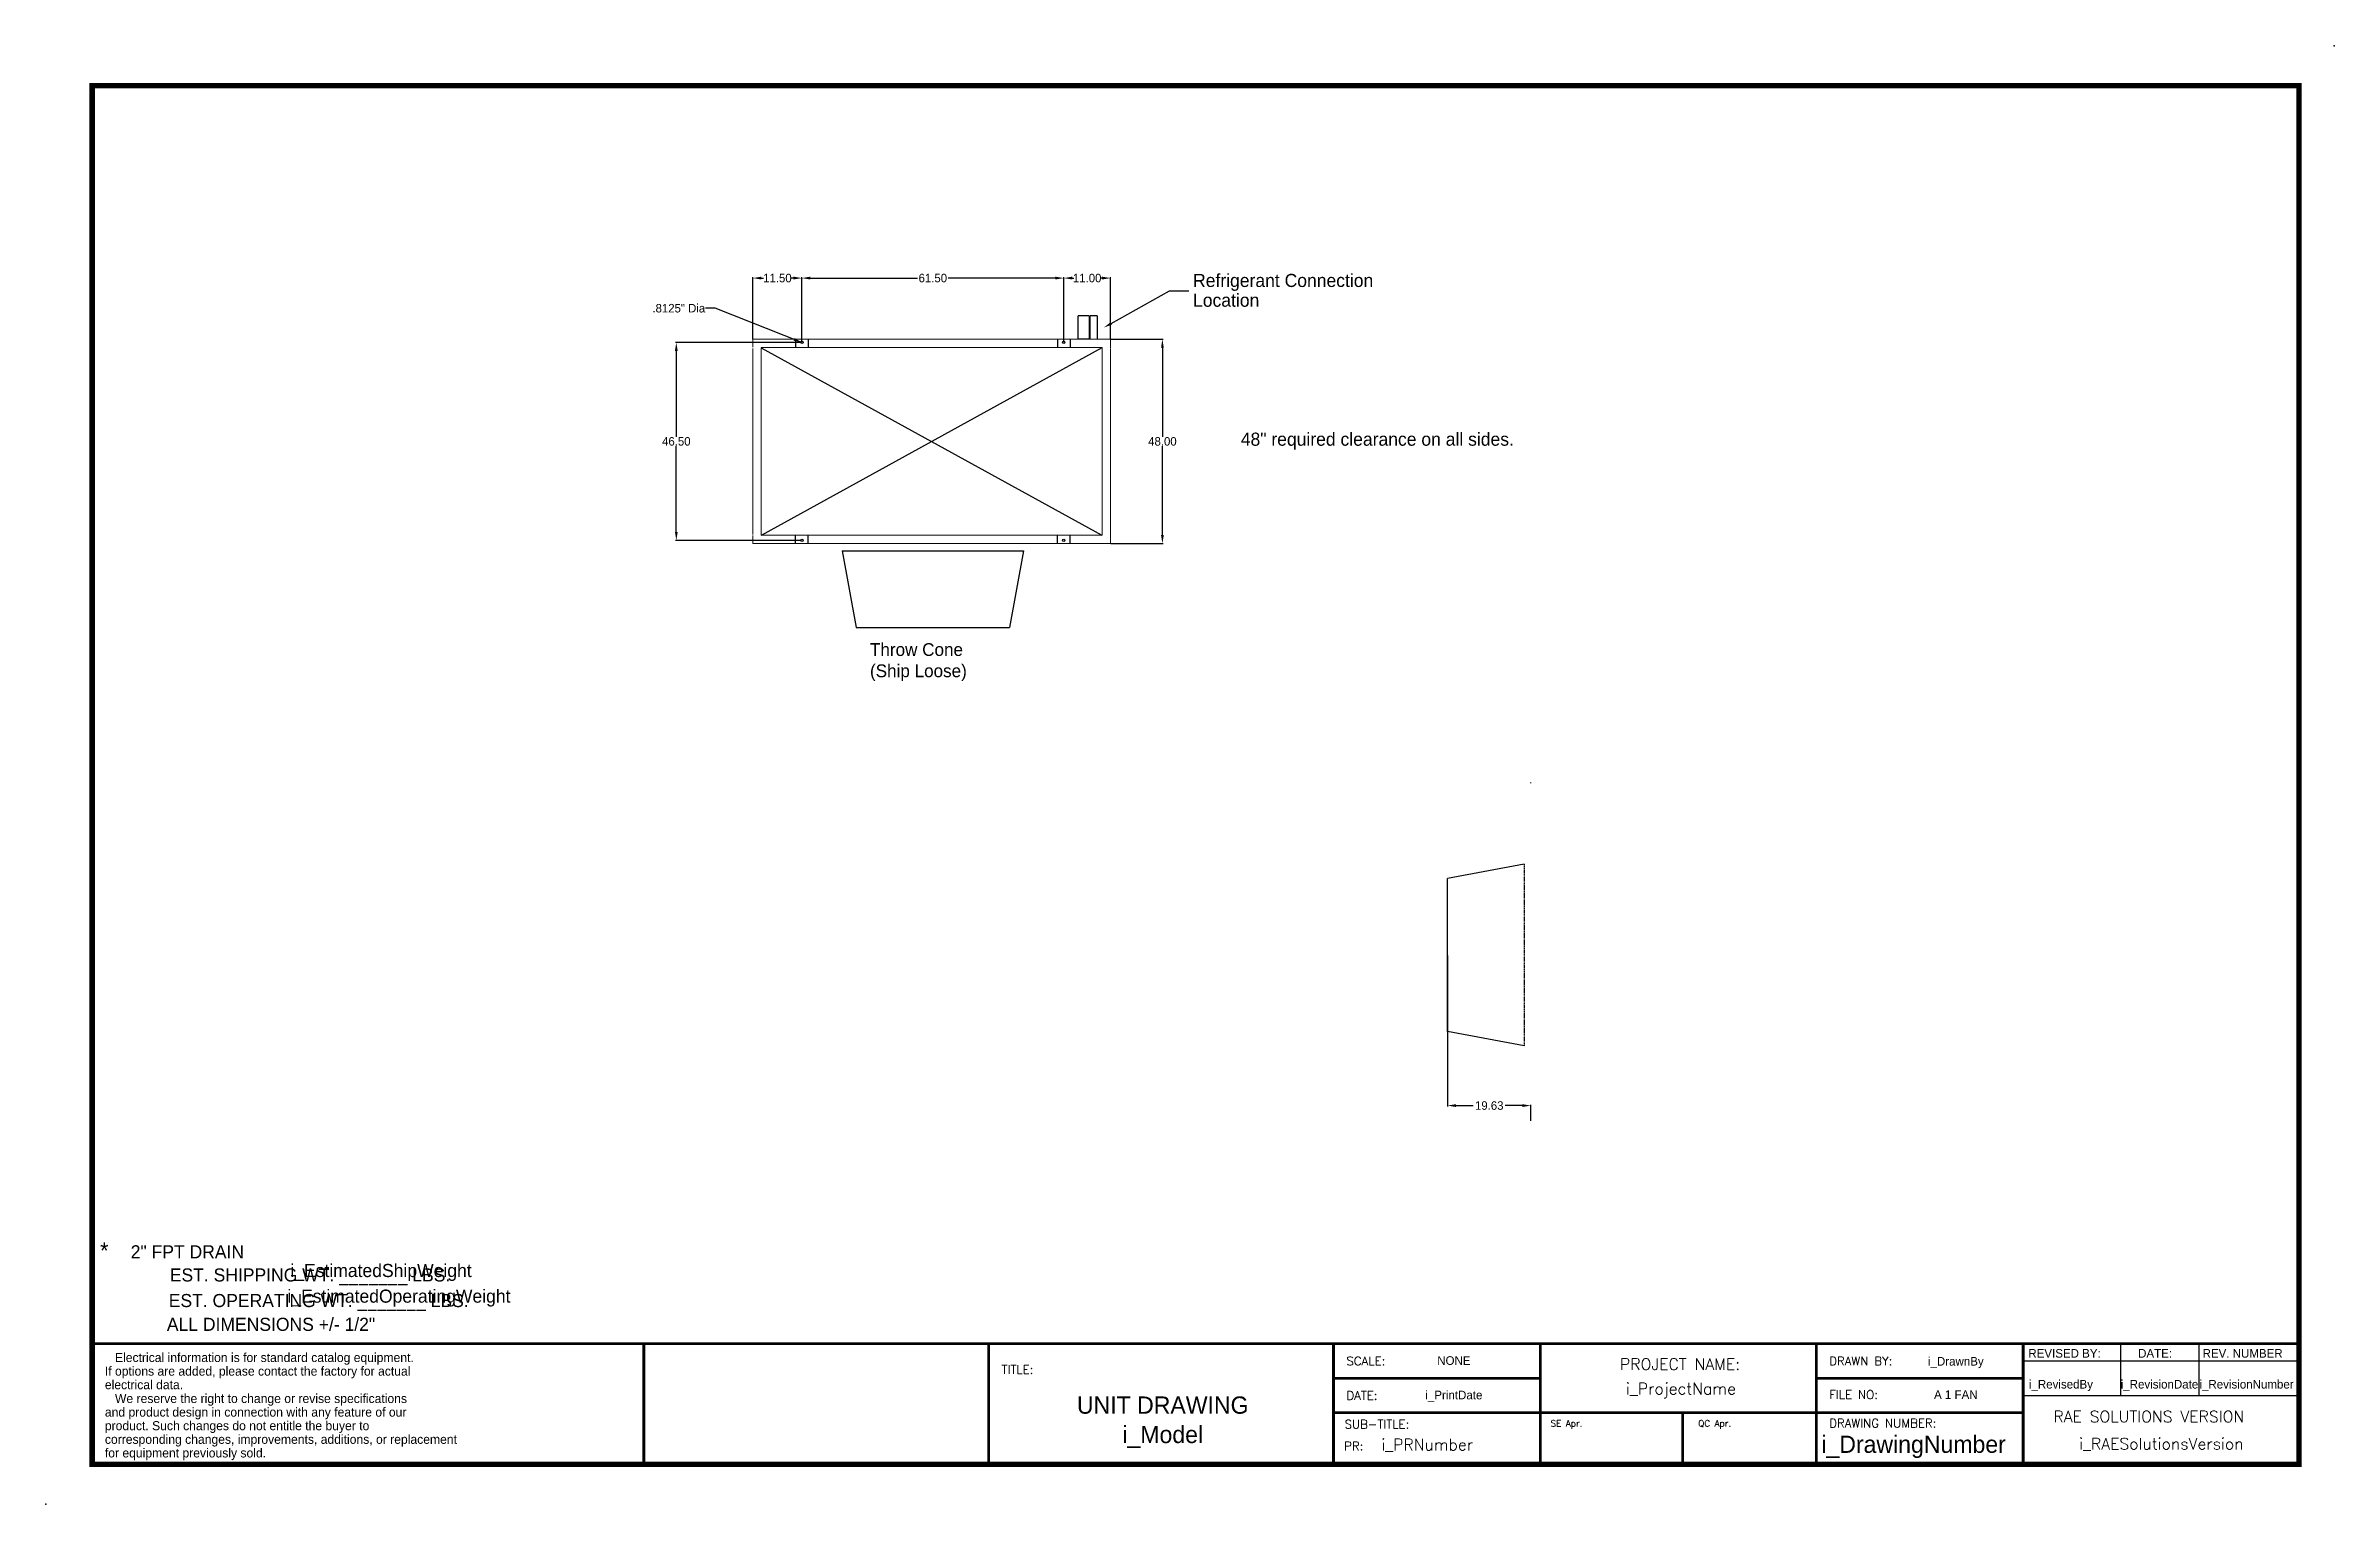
# Model space of a CAD drawing. Header units: inches. Extents: x -723 to -186, y -33 to 310.
import ezdxf
from ezdxf.enums import TextEntityAlignment as Align

# ---------------------------------------------------------------- set-up
doc = ezdxf.new("R2010")
doc.units = ezdxf.units.IN
doc.header["$MEASUREMENT"] = 0
doc.header["$PDSIZE"] = -1
doc.linetypes.add('HIDDEN', pattern=[0.075, 0.05, -0.025])
doc.layers.add('MC19A', color=7, linetype='Continuous')
doc.styles.add('SIMPLEX', font='SIMPLEX')
doc.dimstyles.get("Standard").update_dxf_attribs({"dimtxt": 2, "dimasz": 2, "dimexe": 0.18, "dimexo": 0.0625, "dimgap": 0.09, "dimtad": 0, "dimtih": 1, "dimtoh": 1, "dimrnd": 0.125, "dimzin": 0, "dimdsep": 46, "dimtxsty": 'Standard', "dimcen": 2, "dimadec": 0, "dimazin": 0, "dimtfac": 1, "dimtofl": 0, "dimtmove": 0, "dimatfit": 3, "dimfxl": 1, "dimtolj": 1, "dimtzin": 0, "dimarcsym": 0})

# ---------------------------------------------------------------- blocks, each defined once
blk = doc.blocks.new('*D82')
at = {"layer": 'Defpoints', "color": 0, "linetype": 'Continuous'}
for p in [(-393.93, 95.99), (-374.32, 60.67), (-374.32, 57.06)]:
    blk.add_point(p, dxfattribs=at)
at = {"layer": 'MC19A', "color": 0, "linetype": 'Continuous', "lineweight": -2}
for p, q in [((-393.93, 95.93), (-393.93, 60.49)), ((-391.93, 60.67), (-387.88, 60.67)), ((-376.32, 60.67), (-380.37, 60.67)), ((-374.32, 57.12), (-374.32, 60.85))]:
    blk.add_line(p, q, dxfattribs=at)
at = {"layer": 'MC19A', "color": 0, "linetype": 'Continuous'}
for points in [[(-391.93, 61), (-391.93, 60.34), (-393.93, 60.67)], [(-376.32, 61), (-376.32, 60.34), (-374.32, 60.67)]]:
    blk.add_solid(points, dxfattribs=at)
at = {"layer": 'MC19A', "color": 0, "linetype": 'Continuous', "insert": (-384.12, 60.67), "char_height": 2, "attachment_point": 5}
blk.add_mtext('\\A1;19.63', dxfattribs=at)
blk = doc.blocks.new('*D86')
at = {"color": 0, "linetype": 'Continuous', "lineweight": -2}
for p, q in [((-545.57, 240.06), (-545.57, 255.31)), ((-543.57, 255.13), (-518.41, 255.13)), ((-486.07, 255.13), (-511.23, 255.13)), ((-484.07, 240.06), (-484.07, 255.31))]:
    blk.add_line(p, q, dxfattribs=at)
at = {"color": 0, "linetype": 'Continuous'}
for points in [[(-543.57, 255.47), (-543.57, 254.8), (-545.57, 255.13)], [(-486.07, 255.47), (-486.07, 254.8), (-484.07, 255.13)]]:
    blk.add_solid(points, dxfattribs=at)
at = {"layer": 'Defpoints', "color": 0, "linetype": 'Continuous'}
for p in [(-484.07, 255.13), (-545.57, 240), (-484.07, 240)]:
    blk.add_point(p, dxfattribs=at)
at = {"color": 0, "linetype": 'Continuous', "insert": (-514.82, 255.13), "char_height": 2, "attachment_point": 5}
blk.add_mtext('\\A1;61.50', dxfattribs=at)
blk = doc.blocks.new('*D87')
at = {"color": 0, "linetype": 'Continuous', "lineweight": -2}
for p, q in [((-484.07, 240.06), (-484.07, 255.31)), ((-482.07, 255.13), (-481.66, 255.13)), ((-475.07, 255.13), (-475.48, 255.13)), ((-473.07, 240.81), (-473.07, 255.31))]:
    blk.add_line(p, q, dxfattribs=at)
at = {"color": 0, "linetype": 'Continuous'}
for points in [[(-482.07, 255.47), (-482.07, 254.8), (-484.07, 255.13)], [(-475.07, 255.47), (-475.07, 254.8), (-473.07, 255.13)]]:
    blk.add_solid(points, dxfattribs=at)
at = {"layer": 'Defpoints', "color": 0, "linetype": 'Continuous'}
for p in [(-473.07, 255.13), (-484.07, 240), (-473.07, 240.75)]:
    blk.add_point(p, dxfattribs=at)
at = {"color": 0, "linetype": 'Continuous', "insert": (-478.57, 255.13), "char_height": 2, "attachment_point": 5}
blk.add_mtext('\\A1;11.00', dxfattribs=at)
blk = doc.blocks.new('*D88')
at = {"color": 0, "linetype": 'Continuous', "lineweight": -2}
for p, q in [((-557.07, 240.81), (-557.07, 255.31)), ((-555.07, 255.13), (-554.58, 255.13)), ((-547.57, 255.13), (-548.06, 255.13)), ((-545.57, 240.06), (-545.57, 255.31))]:
    blk.add_line(p, q, dxfattribs=at)
at = {"color": 0, "linetype": 'Continuous'}
for points in [[(-555.07, 255.47), (-555.07, 254.8), (-557.07, 255.13)], [(-547.57, 255.47), (-547.57, 254.8), (-545.57, 255.13)]]:
    blk.add_solid(points, dxfattribs=at)
at = {"layer": 'Defpoints', "color": 0, "linetype": 'Continuous'}
for p in [(-545.57, 255.13), (-557.07, 240.75), (-545.57, 240)]:
    blk.add_point(p, dxfattribs=at)
at = {"color": 0, "linetype": 'Continuous', "insert": (-551.32, 255.13), "char_height": 2, "attachment_point": 5}
blk.add_mtext('\\A1;11.50', dxfattribs=at)
blk = doc.blocks.new('*D89')
at = {"color": 0, "linetype": 'Continuous', "lineweight": -2}
for p, q in [((-545.63, 240), (-575.25, 240)), ((-575.07, 238), (-575.07, 217.84)), ((-575.07, 195.5), (-575.07, 215.66)), ((-545.63, 193.5), (-575.25, 193.5))]:
    blk.add_line(p, q, dxfattribs=at)
at = {"color": 0, "linetype": 'Continuous'}
for points in [[(-575.4, 238), (-574.74, 238), (-575.07, 240)], [(-575.4, 195.5), (-574.74, 195.5), (-575.07, 193.5)]]:
    blk.add_solid(points, dxfattribs=at)
at = {"layer": 'Defpoints', "color": 0, "linetype": 'Continuous'}
for p in [(-545.57, 240), (-575.07, 193.5), (-545.57, 193.5)]:
    blk.add_point(p, dxfattribs=at)
at = {"color": 0, "linetype": 'Continuous', "insert": (-575.07, 216.75), "char_height": 2, "attachment_point": 5}
blk.add_mtext('\\A1;46.50', dxfattribs=at)
blk = doc.blocks.new('*D90')
at = {"color": 0, "linetype": 'Continuous', "lineweight": -2}
for p, q in [((-473.01, 240.75), (-460.71, 240.75)), ((-460.89, 238.75), (-460.89, 217.84)), ((-460.89, 194.75), (-460.89, 215.66)), ((-473.01, 192.75), (-460.71, 192.75))]:
    blk.add_line(p, q, dxfattribs=at)
at = {"color": 0, "linetype": 'Continuous'}
for points in [[(-461.22, 238.75), (-460.56, 238.75), (-460.89, 240.75)], [(-461.22, 194.75), (-460.56, 194.75), (-460.89, 192.75)]]:
    blk.add_solid(points, dxfattribs=at)
at = {"layer": 'Defpoints', "color": 0, "linetype": 'Continuous'}
for p in [(-473.07, 240.75), (-473.07, 192.75), (-460.89, 192.75)]:
    blk.add_point(p, dxfattribs=at)
at = {"color": 0, "linetype": 'Continuous', "insert": (-460.89, 216.75), "char_height": 2, "attachment_point": 5}
blk.add_mtext('\\A1;48.00', dxfattribs=at)

msp = doc.modelspace()

# ---------------------------------------------------------------- linework, layer by layer
at = {"color": 0}
for p, q in [((-472.89, 244.48), (-459.25, 252.127)), ((-480.692, 240.751), (-480.692, 246.251)), ((-478.067, 246.251), (-480.692, 246.251)), ((-478.067, 246.251), (-478.067, 240.751)), ((-477.829, 240.751), (-477.829, 246.251)), ((-476.204, 246.251), (-477.829, 246.251)), ((-476.204, 246.251), (-476.204, 240.751)), ((-555.13, 238.75), (-475.132, 194.751)), ((-555.068, 194.687), (-475.068, 238.813)), ((-547.068, 240.751), (-547.068, 238.813)), ((-544.068, 240.751), (-544.068, 238.813)), ((-485.568, 240.751), (-485.568, 238.813)), ((-485.568, 240.751), (-485.568, 238.813)), ((-482.568, 240.751), (-482.568, 238.813)), ((-482.568, 240.751), (-482.568, 238.813)), ((-478.067, 240.751), (-480.692, 240.751)), ((-478.567, 240.751), (-480.192, 240.751)), ((-547.068, 192.751), (-547.068, 194.688)), ((-547.068, 192.751), (-547.068, 194.688)), ((-544.068, 192.751), (-544.068, 194.688)), ((-544.068, 192.751), (-544.068, 194.688)), ((-485.568, 192.751), (-485.568, 194.688)), ((-485.568, 192.751), (-485.568, 194.688)), ((-482.568, 192.751), (-482.568, 194.688)), ((-482.568, 192.751), (-482.568, 194.688)), ((-582.692, -23.649), (-582.692, 4.7)), ((-501.696, -23.649), (-501.696, 4.7)), ((-420.7, 4.7), (-258.708, 4.7)), ((-420.7, -23.649), (-420.7, 4.7)), ((-372.102, 4.7), (-372.102, -23.649)), ((-307.305, 4.7), (-307.305, -11.5)), ((-258.708, 4.7), (-258.708, -23.649)), ((-258.708, 4.7), (-193.911, 4.7)), ((-258.708, 4.7), (-258.708, 0.65)), ((-258.708, 0.65), (-193.911, 0.65)), ((-235.844, 4.7), (-235.844, -7.45)), ((-217.432, 4.7), (-217.432, -7.45)), ((-372.102, -3.4), (-420.7, -3.4)), ((-307.305, -3.4), (-258.708, -3.4)), ((-307.305, -11.5), (-307.305, -3.4)), ((-258.708, -7.45), (-193.911, -7.45)), ((-258.708, -11.5), (-420.7, -11.5)), ((-338.691, -11.5), (-338.691, -23.649)), ((-307.305, -11.5), (-307.305, -23.649))]:
    msp.add_line(p, q, dxfattribs=at)
at = {"color": 0, "linetype": 'Continuous'}
for p, q in [((-459.25, 252.127), (-454.67, 252.127)), ((-374.317, 136.43), (-374.317, 136.566))]:
    msp.add_line(p, q, dxfattribs=at)
at = {"color": 0, "linetype": 'Continuous', "lineweight": 15}
for p, q in [((-473.068, 240.751), (-557.068, 240.751)), ((-557.068, 240.751), (-557.068, 240.615)), ((-557.068, 240.615), (-557.068, 238.886)), ((-557.068, 238.615), (-557.068, 194.886)), ((-475.007, 238.813), (-555.13, 238.813)), ((-555.13, 194.752), (-555.13, 238.75)), ((-555.068, 238.814), (-547.193, 238.814)), ((-482.443, 238.814), (-475.068, 238.814)), ((-475.068, 238.813), (-475.068, 238.814)), ((-475.007, 238.75), (-475.007, 238.813)), ((-475.006, 238.751), (-475.007, 238.751)), ((-475.007, 194.752), (-475.007, 238.75)), ((-475.006, 238.751), (-475.006, 238.75)), ((-475.006, 238.751), (-475.005, 238.751)), ((-475.005, 238.751), (-475.005, 238.75)), ((-473.068, 240.751), (-473.068, 240.615)), ((-473.068, 240.615), (-473.068, 238.886)), ((-473.068, 238.886), (-473.068, 238.751)), ((-473.068, 238.615), (-473.068, 194.886)), ((-557.068, 192.886), (-557.068, 194.615)), ((-475.007, 194.688), (-555.13, 194.688)), ((-547.193, 194.687), (-555.068, 194.687)), ((-475.068, 194.687), (-482.443, 194.687)), ((-475.121, 194.752), (-475.132, 194.751)), ((-475.068, 194.688), (-475.068, 194.687)), ((-475.007, 194.688), (-475.007, 194.752)), ((-473.068, 194.751), (-473.068, 194.885)), ((-473.068, 194.615), (-473.068, 194.751)), ((-473.068, 192.886), (-473.068, 194.615)), ((-557.068, 192.751), (-557.068, 192.886)), ((-557.068, 192.751), (-473.068, 192.751)), ((-473.068, 192.751), (-473.068, 192.886))]:
    msp.add_line(p, q, dxfattribs=at)
at = {"color": 0}
for points, const_width in [([(-712.285, -23.649), (-193.911, -23.649), (-193.911, 300.335), (-712.285, 300.335), (-712.285, -23.649)], 1.296), ([(-581.926, 4.7), (-712.285, 4.7)], 0.648), ([(-193.911, 4.7), (-582.692, 4.7), (-582.692, -23.649)], 0.648), ([(-501.696, 4.7), (-501.696, -23.649)], 0.648), ([(-420.7, 4.7), (-420.7, -23.649)], 0.648), ([(-372.102, 4.7), (-372.102, -23.649)], 0.648), ([(-307.305, 4.7), (-307.305, -23.649)], 0.648), ([(-258.708, -23.649), (-258.708, 4.7), (-193.911, 4.7)], 0.648), ([(-372.102, -3.4), (-420.7, -3.4)], 0.648), ([(-258.708, -3.4), (-307.305, -3.4), (-307.305, -23.649)], 0.648), ([(-258.708, -11.5), (-420.7, -11.5)], 0.648), ([(-338.691, -11.5), (-338.691, -23.649)], 0.648)]:
    msp.add_lwpolyline(points, dxfattribs=dict(at, const_width=const_width))
for centre in [(-545.568, 240.001), (-484.068, 240.001), (-484.068, 240.001), (-545.568, 193.501), (-545.568, 193.501), (-484.068, 193.501), (-484.068, 193.501)]:
    msp.add_circle(centre, 0.281, dxfattribs=at)
for p in [(-185.639, 309.73), (-258.708, -23.649), (-723.181, -33.015)]:
    msp.add_point(p, dxfattribs=at)
msp.add_solid([(-473.053, 244.771), (-472.727, 244.19), (-474.634, 243.502)], dxfattribs=at)
at = {"layer": 'MC19A', "color": 0}
for p, q in [((-536.131, 191.034), (-493.506, 191.034)), ((-536.131, 191.034), (-532.818, 173.034)), ((-493.506, 191.034), (-496.818, 173.034)), ((-532.818, 173.034), (-496.818, 173.034)), ((-375.926, 117.368), (-393.926, 114.055)), ((-375.926, 74.743), (-393.926, 78.055))]:
    msp.add_line(p, q, dxfattribs=at)
at = {"layer": 'MC19A', "color": 0, "linetype": 'Continuous'}
msp.add_line((-393.926, 78.055), (-393.926, 114.055), dxfattribs=at)
at = {"layer": 'MC19A', "color": 0, "linetype": 'HIDDEN'}
msp.add_line((-375.926, 117.368), (-375.926, 74.743), dxfattribs=at)

# ---------------------------------------------------------------- texts
at = {"color": 0}
for s, height, p in [('Refrigerant Connection', 3.07785, (-453.691, 253.038)), ('Location', 3.0779, (-453.691, 248.398)), ('48" required clearance on all sides.', 3.07785, (-442.482, 215.735)), ('2" FPT DRAIN', 3.07785, (-703.221, 24.767)), ('REVISED BY:', 2.0249, (-257.492, 1.435)), ('DATE:', 2.0249, (-231.706, 1.435)), ('REV. NUMBER', 2.0249, (-216.564, 1.435))]:
    msp.add_text(s, height=height, dxfattribs=at).set_placement(p)
for s, height, p in [('*', 3.788, (-709.432, 24.714)), ('EST. SHIPPING WT. _______ LBS.', 3.07785, (-661.114, 19.335)), ('i_EstimatedShipWeight', 3.08138, (-644.434, 20.373)), ('EST. OPERATING WT. _______ LBS.', 3.07785, (-659.07, 13.315)), ('i_EstimatedOperatingWeight', 3.07785, (-640.223, 14.353)), ('ALL DIMENSIONS +/- 1/2"', 3.07785, (-670.277, 7.729)), ('NONE', 2.0249, (-392.426, -0.256)), ('i_DrawnBy', 2.0249, (-274.527, -0.429)), ('i_RevisedBy', 2.0249, (-249.834, -5.825)), ('i_RevisionDate', 2.0249, (-226.685, -5.825)), ('i_RevisionNumber', 2.0249, (-206.236, -5.825)), ('UNIT DRAWING', 4.0498, (-460.815, -11.737)), ('i_PrintDate', 2.0249, (-392.426, -8.355)), ('A 1 FAN', 2.0249, (-274.527, -8.264)), ('i_Model', 4.0498, (-460.815, -18.64)), ('i_DrawingNumber', 4.0498, (-284.443, -20.939))]:
    msp.add_text(s, height=height, dxfattribs=at).set_placement(p, align=Align.CENTER)
at = {"color": 0, "lineweight": 25}
for s, p in [('   Electrical information is for standard catalog equipment.', (-709.297, 0.407)), ('electrical data.', (-709.297, -5.988)), ('If options are added, please contact the factory for actual', (-709.297, -2.791)), ('and product design in connection with any feature of our', (-709.297, -12.422)), ('   We reserve the right to change or revise specifications', (-709.297, -9.225)), ('product. Such changes do not entitle the buyer to', (-709.297, -15.619)), ('for equipment previously sold.', (-709.297, -22.014)), ('corresponding changes, improvements, additions, or replacement ', (-709.297, -18.817))]:
    msp.add_text(s, height=2.13141, dxfattribs=at).set_placement(p)
at = {"color": 0, "style": 'SIMPLEX'}
for s, height, p in [('SCALE:', 2.0249, (-417.662, -0.363)), ('DRAWN BY:', 2.0249, (-304.268, -0.363)), ('TITLE:', 2.0249, (-498.658, -2.388)), ('DATE:', 2.0249, (-417.662, -8.462)), ('FILE NO:', 2.0249, (-304.268, -8.266)), ('SUB-TITLE:', 2.0249, (-418.101, -15.226)), ('DRAWING NUMBER:', 2.0249, (-304.268, -14.98)), ('RAE SOLUTIONS VERSION', 2.68907, (-251.608, -13.755)), ('i_PRNumber', 2.6891, (-409.456, -20.346))]:
    msp.add_text(s, height=height, dxfattribs=at).set_placement(p)
for s, p in [('PROJECT NAME:', (-339.297, -1.442)), ('i_ProjectName', (-339.092, -7.198)), ('i_RAESolutionsVersion', (-226.242, -20.145))]:
    msp.add_text(s, height=2.68907, dxfattribs=at).set_placement(p, align=Align.CENTER)
at = {"color": 0, "lineweight": 30, "style": 'SIMPLEX'}
for s, p in [('SE Apr.', (-369.723, -14.773)), ('QC Apr.', (-335.037, -14.773))]:
    msp.add_text(s, height=1.5187, dxfattribs=at).set_placement(p)
at = {"color": 0, "style": 'SIMPLEX'}
msp.add_text('PR:', height=2.0249, dxfattribs=at).set_placement((-413.695, -20.346), align=Align.RIGHT)
at = {"color": 0, "linetype": 'Continuous', "insert": (-568.285, 247.025), "char_height": 2, "attachment_point": 9}
msp.add_mtext('.8125" Dia', dxfattribs=at)
at = {"layer": 'MC19A', "color": 0, "linetype": 'HIDDEN', "insert": (-529.579, 169.34), "char_height": 3, "width": 42.19125, "attachment_point": 1}
msp.add_mtext('Throw Cone\\P(Ship Loose)', dxfattribs=at)

# ---------------------------------------------------------------- dimensions: what is measured, and where the dimension line sits
at = {"color": 0, "linetype": 'Continuous'}
for base, p1, p2, picture, middle in [((-545.568, 255.134), (-557.068, 240.751), (-545.568, 240.001), '*D88', (-551.318, 255.134)), ((-484.068, 255.134), (-545.568, 240.001), (-484.068, 240.001), '*D86', (-514.818, 255.134)), ((-473.068, 255.134), (-484.068, 240.001), (-473.068, 240.751), '*D87', (-478.568, 255.134))]:
    dim = msp.add_linear_dim(base=base, p1=p1, p2=p2, dimstyle='Standard', dxfattribs=at)
    dim.commit()
    dim.dimension.update_dxf_attribs({"geometry": picture, "text_midpoint": middle})
for base, p1, p2, picture, middle in [((-575.071, 193.501), (-545.568, 240.001), (-545.568, 193.501), '*D89', (-575.071, 216.751)), ((-460.889, 192.751), (-473.068, 240.751), (-473.068, 192.751), '*D90', (-460.889, 216.751))]:
    dim = msp.add_linear_dim(base=base, p1=p1, p2=p2, angle=90, dimstyle='Standard', dxfattribs=at)
    dim.commit()
    dim.dimension.update_dxf_attribs({"geometry": picture, "text_midpoint": middle})
at = {"layer": 'MC19A', "color": 0, "linetype": 'Continuous'}
dim = msp.add_linear_dim(base=(-374.317, 60.671), p1=(-393.926, 95.993), p2=(-374.317, 57.057), dimstyle='Standard', dxfattribs=at)
dim.commit()
dim.dimension.update_dxf_attribs({"geometry": '*D82', "text_midpoint": (-384.122, 60.671)})

# ---------------------------------------------------------------- leaders
at = {"color": 0, "linetype": 'Continuous', "annotation_type": 0, "has_hookline": 1, "hookline_direction": 1, "text_width": 15.333}
msp.add_leader([(-545.568, 240.001), (-565.934, 248.025), (-568.195, 248.025)], dimstyle='Standard', override={"dimgap": 0.09, "dimtad": 0}, dxfattribs=at)

doc.saveas('drawing.dxf')
